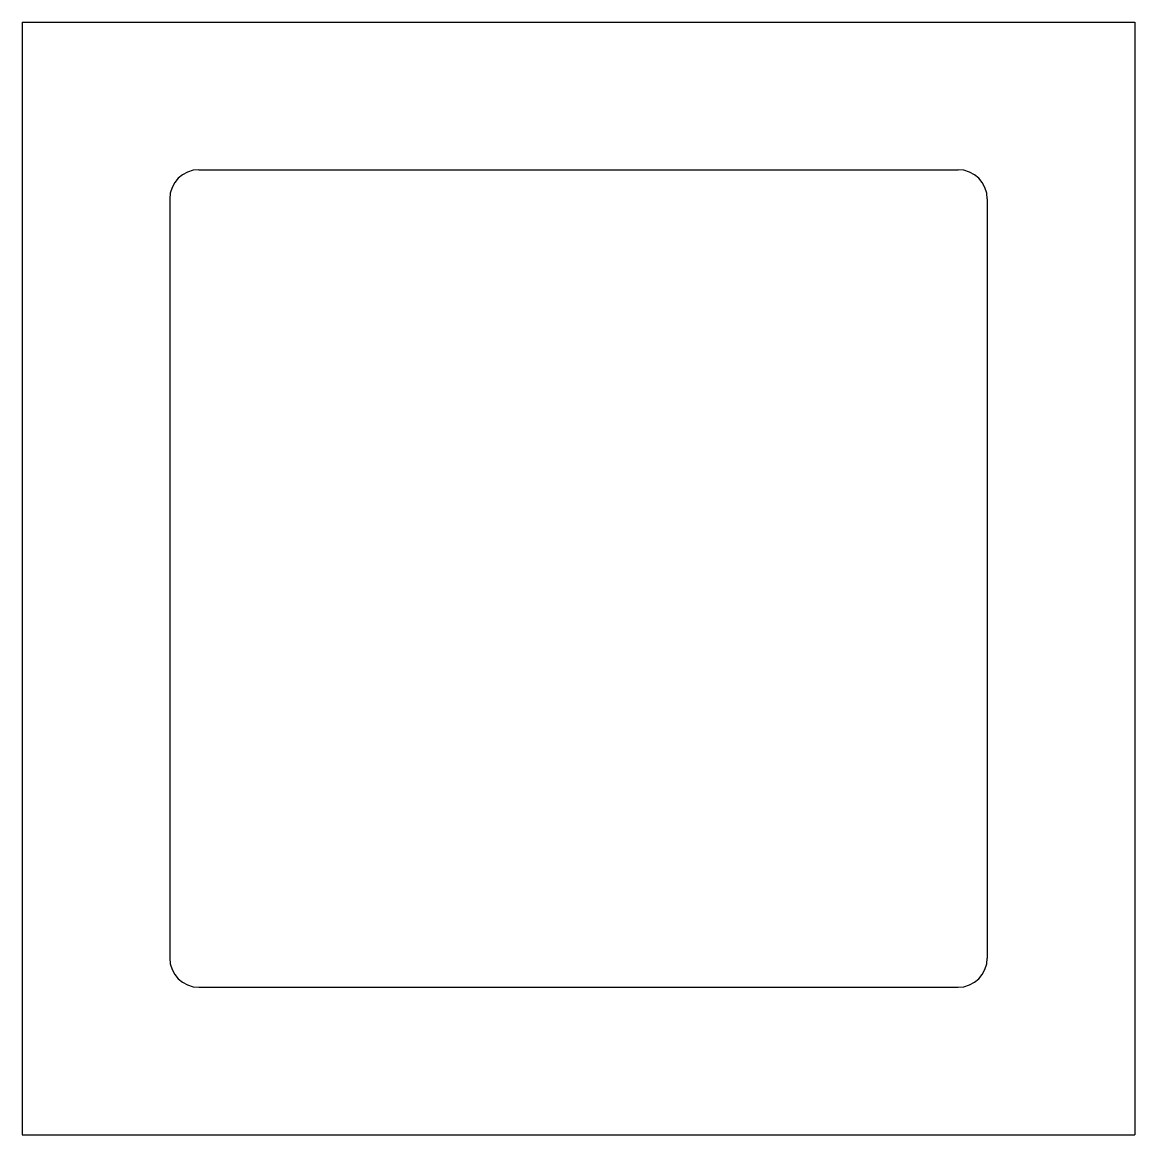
# Model space of a CAD drawing. Header units: millimetres. Extents: x 0 to 19.1, y -19.1 to 0.
import ezdxf

# ---------------------------------------------------------------- set-up
doc = ezdxf.new("R2010")
doc.units = ezdxf.units.MM

msp = doc.modelspace()

# ---------------------------------------------------------------- linework, layer by layer
for p, q in [((0, 0), (19.05, 0)), ((0, 0), (0, -19.05)), ((19.05, 0), (19.05, -19.05)), ((3.025, -2.525), (16.025, -2.525)), ((2.525, -3.025), (2.525, -16.025)), ((16.525, -3.025), (16.525, -16.025)), ((3.025, -16.525), (16.025, -16.525)), ((0, -19.05), (19.05, -19.05))]:
    msp.add_line(p, q)
for centre, start, end in [((3.025, -3.025), 90, 180), ((16.025, -3.025), 0, 90), ((3.025, -16.025), 180, 270), ((16.025, -16.025), 270, 360)]:
    msp.add_arc(centre, 0.5, start, end)

doc.saveas('drawing.dxf')
